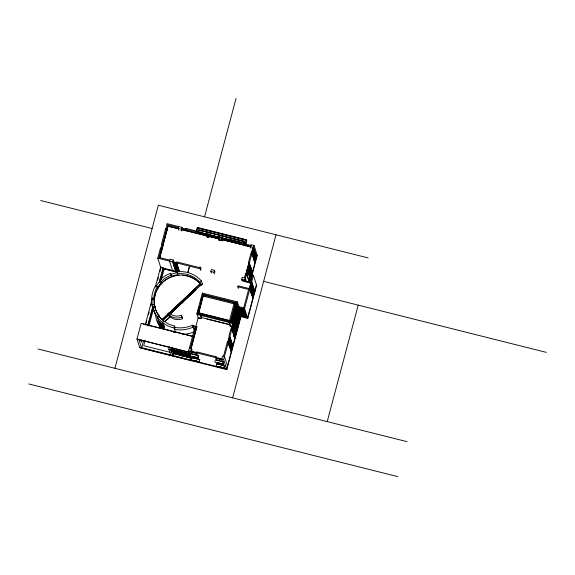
<?xml version="1.0" encoding="UTF-8"?>
<svg xmlns="http://www.w3.org/2000/svg" width="575" height="575" viewBox="0 0 575 575"><rect width="100%" height="100%" fill="white"/><g stroke="black" fill="none" stroke-linecap="round" stroke-linejoin="round"><path stroke-width="0.86" d="M154.287 299.805L153.827 297.297A26.385 25.976 -17.7 0 1 156.608 287.917L157.377 286.537L155.638 285.531L154.804 287.018A28.412 27.974 -17.7 0 0 151.814 297.11L152.267 299.69M224.796 368.144L224.688 368.532L221.706 359.167L222.532 356.054L224.487 356.55L227.477 365.916M114.921 368.302L158.326 205.225L368.137 257.916M160.885 267.972L157.758 258.168L160.439 248.091L161.417 248.335L161.963 250.039M160.698 248.903L161.733 245.022L162.711 245.266L161.683 249.147M165.923 229.274L166.958 225.393L167.922 225.637L166.887 229.518M202.889 296.039L237.116 304.635L240.954 316.645L226.845 369.632L139.747 347.76L136.965 339.034L141.148 323.308L193.236 336.389M161.417 248.335L158.995 257.442L169.783 260.152M162.452 244.454L166.642 228.706L165.665 228.462L161.474 244.21L162.452 244.454L162.998 246.158M159.613 257.801L168.065 226.047L181.348 229.296L181.894 230.999M159.678 258.01L168.065 226.047M145.216 324.976L152.116 299.072L154.093 299.194A26.385 25.976 -17.7 0 0 154.438 305.426M155.329 286.982L160.619 267.123L163.077 267.742L163.35 268.59L159.67 282.404M146.179 323.229L146.869 320.642M148.479 314.597L149.169 312.009M150.772 305.965L151.462 303.37M157.665 280.09L158.362 277.473M159.965 271.436L160.655 268.834M143.556 340.616L141.572 348.062L138.906 339.71L189.11 352.317M147.682 325.594L152.734 306.597M159.167 282.418L163.077 267.742M148.178 325.579L153.237 306.583M145.08 340.551L143.707 345.704L170.38 352.403M148.961 325.953L153.532 308.782M161.309 279.579L164.278 268.417M178.724 226.564L178.207 228.505L178.753 230.208M160.748 267.533L178.013 271.867L175.641 271.278L172.665 261.912L173.183 259.965L170.042 259.181L169.524 261.122L172.514 270.487M181.348 229.296L181.865 227.355L166.958 223.61L166.7 224.581L178.466 227.535M174.505 266.822L173.858 264.09L174.505 266.822L177.84 267.655L177.941 267.267M179.45 271.853L176.59 262.897L176.848 261.927L199.503 267.612L199.662 267.03L200.639 267.274L201.185 268.978M186.07 231.013L185.531 229.31L185.79 228.34L200.301 231.984L200.847 233.687M178.494 268.999L179.141 271.731L175.526 270.868L175.627 270.48L177.984 271.069M196.255 231.596L197.362 227.434L246.56 239.789L245.23 244.785M196.607 231.172L197.491 227.844L246.689 240.199L245.647 244.562M196.672 231.373L197.491 227.844M198.159 232.293L198.806 229.871L244.08 241.241L243.498 243.872M198.44 231.689L198.871 230.072L244.145 241.443L243.778 243.261M187.773 272.579L189.261 267.016M187.838 272.787L189.326 267.217M175.461 332.379L174.06 327.973L174.577 326.025A26.385 25.976 -17.7 0 1 164.177 321.26L163.695 320.872L162.524 322.518L164.809 329.698M170.818 355.566L168.784 349.197L169.452 346.703M200.589 234.658L200.042 232.954L200.301 231.984M204.528 216.825L236.052 98.39M170.761 349.744L171.415 347.199M170.976 349.348L190.009 354.078L170.962 349.298L170.818 349.931L189.872 354.71L170.804 349.88M171.257 350.225L171.12 350.865L190.174 355.645M171.314 350.412L171.178 351.052L190.232 355.832M171.724 349.708L172.385 347.214M172.586 355.443L173.621 351.562M191.518 358.088L173.334 353.524L173.686 351.763M173.751 351.972L172.716 355.853L191.77 360.64M173.887 351.893L172.78 356.054L170.746 349.693M206.475 236.138L205.929 234.435L206.188 233.464L208.445 234.025L208.991 235.728M208.473 237.669L207.927 235.966L208.445 234.025M208.969 237.439L208.703 234.844L219.298 237.504M208.38 237.396L208.639 236.426L218.421 238.877M200.768 270.537L200.229 268.834L200.639 267.274M198.454 318.507L196.894 313.619L202.357 293.085L237.374 301.875L238.934 306.762M197.606 312.721L197.153 314.439L232.171 323.229L237.633 302.694M197.893 311.664L199.202 306.734M200.797 300.747L201.48 298.173M203.083 294.299L198.131 312.893L231.186 321.195L236.138 302.601L203.083 294.299L203.342 295.112L198.619 312.865M191.834 360.841L188.65 350.865L195.09 326.665L196.068 326.909L196.549 328.426M198.713 312.944L203.147 296.29M195.867 326.42L198.188 317.695L201.329 318.485L201.674 317.184M219.168 238.884L218.91 239.854L222.051 240.638L222.309 239.667L253.539 247.423L256.529 256.788M190.454 348.004L196.068 326.909M211.363 273.197L210.824 271.493L211.334 269.553L214.475 270.336L215.021 272.04M191.072 348.357L196.844 326.672L192.618 325.608M191.137 348.558L196.844 326.672M191.425 353.912L190.605 351.354L191.439 348.249L189.477 347.753M200.804 313.282L200.287 315.222L201.394 318.687L198.26 317.896M205.239 296.628L205.584 295.334M190.426 355.386L190.289 356.018L171.235 351.239L197.829 357.902L198.454 355.573L190.181 353.402L189.563 355.731M190.073 354.265L189.93 354.897L170.861 350.067M191.259 351.605L191.827 349.471M191.324 351.807L191.698 350.383M222.202 241.119L221.662 239.416L222.173 237.475L219.039 236.692L218.522 238.632L219.068 240.336M214.504 273.98L213.958 272.277L214.475 270.336M199.719 359.54L199.13 361.977L190.893 359.907L191.482 357.478L199.719 359.54L191.482 357.478M197.311 355.386L196.492 352.834L196.751 351.864L216.078 356.716L216.617 358.419M228.347 241.629L227.801 239.926L228.059 238.956L245.029 243.218L245.575 244.921M196.542 361.043L196.643 360.654M198.159 357.334L198.052 357.722L192.172 356.241L192.783 358.168M199.043 361.668L199.144 361.28M199.482 362.2L199.46 361.402M245.317 245.892L244.77 244.188L245.029 243.218M245.583 244.353L246.689 240.199M216.631 360.238L215.819 357.686L216.078 356.716M223.661 361.905L215.388 359.734L214.77 362.063L223.042 364.234L223.625 361.804L223.042 364.234M224.926 365.873L224.336 368.309L216.099 366.239L216.689 363.803L224.926 365.873L216.689 363.803M238.373 288.47L237.834 286.767L238.093 285.797L249.859 288.751L252.849 298.116M229.288 321.468L234.32 302.551M230.496 320.872L235.211 303.118M242.262 280.952L241.716 279.249L242.233 277.308L245.388 278.099L246.747 282.361M231.818 320.368L232.494 317.838M232.94 316.142L234.291 311.075M234.737 309.379L235.412 306.849M231.876 320.404L232.573 317.788M233.019 316.092L233.694 313.562M234.197 311.664L234.327 311.183M235.268 307.639L235.944 305.109M235.807 334.636L231.905 322.417L237.374 301.875M223.51 356.306L227.312 342.01L228.297 342.254L231.287 351.62M244.404 277.854L245.597 273.391L246.574 273.635L249.564 283.001L257.039 254.847M248.968 264.414L248.422 262.71L251.009 253L251.987 253.244L254.977 262.617M227.578 342.822L229.123 337L230.108 337.245L228.555 343.067M231.272 328.943L232.099 325.831L233.076 326.082L232.041 329.964M245.856 274.203L246.891 270.322L247.854 270.566L250.585 279.119M251.491 252.986L252.813 247.99L253.798 248.235L252.245 254.064M228.174 341.457L229.073 338.078M231.545 328.778L231.998 327.089M246.143 273.937L248.874 263.681M251.836 252.562L252.741 249.14M226.845 369.632L223.661 359.655L228.297 342.254M245.396 281.743L244.857 280.039L246.574 273.635M252.389 272.32L249.406 262.955L251.987 253.244M253.539 247.423L254.057 245.482L250.916 244.691L250.398 246.632L250.944 248.335M221.749 367.375L221.857 366.979M229.878 336.526L231.818 329.245L230.834 329.001L228.893 336.282L229.878 336.526L232.839 345.798M247.854 270.566L246.819 274.447L249.55 283.001M248.112 269.596L249.665 263.767L248.68 263.522L247.135 269.344L248.112 269.596L250.844 278.149M223.366 363.666L223.265 364.054L217.379 362.573L217.99 364.5M248.048 271.177L248.307 270.207L246.61 269.776M229.346 342.103L228.685 344.598L229.073 344.698M248.903 268.626L248.242 271.127L248.63 271.22M252.82 253.927L253.482 251.433M232.487 330.431L232.925 328.778M247.918 272.435L247.042 275.734L247.66 276.546M248.63 270.157L249.629 266.412M252.669 254.603L253.561 251.634M232.623 330.46L233.342 328.002M247.178 275.77L248.12 272.485L247.466 276.496M248.493 270.926L249.687 266.433M252.626 255.393L254.021 250.147L254.768 252.49L254.107 254.969M229.173 344.217L230.165 340.479M248.731 270.746L249.722 267.001M254.057 250.722L252.662 255.961L253.072 256.112L254.452 250.822L254.057 250.722L254.466 250.873M230.625 338.869L229.087 345.043L229.626 346.725L230.338 344.267L229.748 342.571M233.594 327.707L232.494 331.969L232.882 332.062L232.659 331.351M248.371 272.191L247.343 276.079L246.948 275.978M249.413 273.664L250.966 267.842L250.571 267.742L249.176 273.247L248.644 271.572L250.182 265.398M252.677 256.012L254.315 249.866M229.145 345.058L230.525 339.768M232.631 331.998L233.507 328.699M247.408 276.482L248.285 273.183M248.702 271.587L250.082 266.29M252.835 256.055L254.215 250.757M232.688 332.012L233.565 328.713M229.368 345.065L228.972 344.971L229.382 345.115L230.762 339.825M233.86 328.526L232.825 332.408L232.429 332.307M247.602 276.891L248.637 273.01L248.242 272.909M250.319 266.354L248.939 271.644L248.529 271.493M239.912 309.652L244.454 310.787L244.368 311.233L239.049 309.846L239.157 309.458M239.071 309.896L239.171 309.508M229.626 346.725L231.013 341.219L231.409 341.313L229.856 347.142M230.417 343.972L231.078 341.5L230.482 339.803M249.241 273.262L249.895 270.789L249.298 269.093M253.374 257.737L254.028 255.257L253.51 253.273L254.265 255.314L253.338 253.539L253.733 253.64M224.358 367.612L224.25 368L218.953 366.67M236.117 324.171L236.778 321.677M236.181 324.379L236.842 321.878M240.465 311.384L245.007 312.52L244.9 312.908L239.603 311.578L239.71 311.19M224.667 367.734L224.559 368.122L218.68 366.649L218.809 367.051M249.349 275.245L249.607 274.275M230.201 347.839L231.092 344.511M253.898 258.836L254.56 256.335M230.273 347.681L231.071 344.684M233.788 334.499L234.442 332.027L234.837 332.127L234.183 336.138L233.795 336.037M254.567 256.428L253.769 259.426L254.905 261.862L254.517 261.769M230.237 348.472L231.632 343.225M233.702 335.362L234.643 332.077M249.787 274.994L251.189 269.754M253.862 259.447L255.322 254.222M230.287 349.09L231.926 342.944M248.608 280.255L249.543 276.963L248.896 280.981L249.485 276.949M230.388 349.118L231.826 343.836L232.379 345.568L231.66 348.033L231.121 346.351M234.808 332.774L233.932 336.073L234.866 332.788L234.578 332.062M249.945 275.641L251.383 270.365M254.078 260.108L255.516 254.833L255.264 254.208M232.077 343.951L231.667 343.8L232.063 343.9L230.683 349.19L230.273 349.039M240.264 312.922L240.903 315.653L241.011 315.265M251.613 270.423L250.24 275.72L249.845 275.619L251.483 269.474L251.088 269.373M255.753 254.89L254.373 260.188L253.978 260.087L255.616 253.942L255.221 253.841M235.153 332.594L234.126 336.483L233.73 336.382L234.895 331.782L234.507 331.682M237.338 324.954L238 322.453M238.445 320.793L239.128 318.219L240.113 318.464L236.469 307.057M248.702 280.931L249.09 281.031L249.967 277.725L249.349 276.92L249.967 277.725M240.372 313.972L240.458 313.533M235.958 331.71L237.065 327.549M241.673 310.141L242.104 312.211L242.212 311.822M230.92 350.8L231.639 348.335L231.042 346.639M250.477 277.322L251.196 274.864L250.599 273.168M251.217 274.555L251.936 272.097L251.124 269.74M254.61 261.79L255.329 259.332L254.797 257.65M255.35 259.023L256.069 256.565M236.153 331.761L237.482 326.765M241.867 310.601L241.967 310.213M240.76 316.034L226.651 369.021L140.731 347.444M250.111 282.239L257.241 255.458L254.057 245.482M242.506 311.894L242.398 312.283L241.651 310.234M256.414 284.726L247.573 317.953L246.589 317.709L243.599 308.344L248.623 289.477L237.834 286.767M249.14 289.318L251.002 282.332L251.979 282.577L250.118 289.57M249.528 288.751L250.894 283.597M242.973 314.209L243.405 316.279L243.513 315.891M247.573 317.953L244.583 308.588L249.859 288.751M251.721 281.764L253.424 275.353L252.447 275.109L250.743 281.52L251.721 281.764L254.905 291.741M244.26 310.177L244.9 312.908M243.167 314.676L243.268 314.288M244.533 310.205L244.432 310.593L238.546 309.113M251.074 287.989L251.692 285.66M251.922 285.322L250.355 290.799L251.498 293.236L251.103 293.142M243.8 315.963L243.699 316.358L242.945 314.309M250.513 290.835L251.979 285.337M252.619 285.222L250.959 291.561L250.556 291.41L252.015 285.904M250.571 291.46L252.504 284.208M250.664 291.482L252.382 285.157L252.878 286.875L252.145 289.857L251.548 288.168M245.554 314.252L246.201 316.983L246.301 316.595M251.261 293.178L252.051 290.21L251.455 288.513M245.755 314.863L245.662 315.301L240.35 313.921M245.834 314.273L245.733 314.662L239.847 313.188M253.41 288.183L251.656 294.874L252.799 297.311L252.403 297.21M251.757 294.896L253.489 288.621M253.798 288.276L251.943 295.27L251.548 295.169M251.965 295.557L253.683 289.232M252.26 295.629L253.92 289.29L253.525 289.189M246.589 317.709L246.747 317.127M252.332 297.613L254.078 290.921L254.473 291.022L253.726 288.679M252.504 297.239L253.352 294.285L252.756 292.589M253.388 293.918L254.236 290.964L253.697 289.283M252.72 297.713L254.581 290.72L254.186 290.627M240.954 316.645L247.818 318.37L256.608 285.337L253.424 275.353M232.623 397.864L276.029 234.787M327.204 421.619L358.211 305.131M160.166 281.944L159.649 280.32L160.044 279.903A28.412 27.974 -17.7 0 1 170.502 273.29L171.724 276.783M161.898 284.115L161.115 281.671L161.474 281.297A26.385 25.976 -17.7 0 1 171.206 275.159M160.684 322.309L160.389 322.589L164.026 326.305M161.783 326.219L161.496 326.499L163.825 328.878M161.985 326.384L161.69 326.658L163.508 328.519M201.358 280.887A28.412 27.974 -17.7 0 0 177.438 271.709L177.653 273.693A26.385 25.976 -17.7 0 1 199.877 282.275L201.358 280.887L202.414 284.208M162.035 319.851L200.352 283.719A26.371 26.055 -14.2 0 0 157.061 312.929M163.077 320.462L168.928 314.978M170.229 313.763L202.263 283.741M181.865 303.111L195.924 289.937M200.409 285.739L202.328 283.942M164.558 321.813L169.963 316.753L168.554 315.28A12.154 11.967 -17.7 0 0 182.455 318.773L181.434 315.237A11.371 11.191 -17.7 0 1 169.007 312.793L168.044 313.691L168.619 315.488L170.028 316.954L165.823 320.893M200.402 283.906L162.013 319.829L200.352 283.719M169.812 314.101L183.123 301.933M170.509 313.72L179.968 304.879M157.27 316.466L158.959 315.352L158.226 314.345A26.385 25.976 -17.7 0 1 154.323 305.418L154.129 304.419L152.138 304.8L152.339 305.842A28.412 27.974 -17.7 0 0 156.522 315.445L160.942 327.455A28.412 27.974 -17.7 0 0 162.071 328.807M159.289 316.365L157.593 317.486A28.412 27.974 -17.7 0 0 162.509 322.525L162.89 322.819A28.412 27.974 -17.7 0 0 174.06 327.973M160.475 322.237L159.347 322.978A28.463 28.017 -17.7 0 0 164.278 328.016M160.648 327.053L161.776 326.312M151.75 298.066L153.769 298.181M197.556 228.045L246.754 240.4M244.21 241.644L198.871 230.072M239.876 242.255L200.316 232.508M201.178 232.724L205.483 233.802M208.071 234.456L227.88 239.43M232.192 240.508L234.772 241.162M239.085 242.24L241.601 242.686M206.447 234.277L200.567 232.796L200.308 233.766L206.188 235.247M228.318 239.768L222.439 238.294L222.18 239.265L228.059 240.738M251.174 245.511L245.288 244.03L245.029 245L250.916 246.481M185.531 229.31L200.042 232.954M205.929 234.435L207.007 234.701L206.748 235.671L207.295 237.374M227.801 239.926L244.77 244.188M208.445 235.815L219.039 238.474M181.743 229.482L207.927 235.966M221.662 239.416L208.574 236.217L208.315 237.188L207.144 236.893M168.985 226.464L177.531 228.613M182.663 229.899L207.467 236.131M250.693 246.984L222.309 239.667M180.83 230.474L181.808 230.719M218.974 240.055L221.332 240.645M254.61 252.454L255.005 252.554L254.258 250.211M253.417 253.244L254.344 255.027L253.949 254.926M255.163 254.186L256.299 256.623L255.911 256.522M40.674 200.531L152.131 228.519M255.767 254.941L255.372 254.847M254.718 257.32L255.645 259.102L255.25 259.002M253.151 258.038L253.546 258.132L255.099 252.31L254.703 252.209L253.216 257.693L253.611 257.794L252.863 255.451M253.676 259.663L254.064 259.763M248.422 262.71L249.406 262.955M249.284 268.777L250.211 270.559L249.816 270.458M249.593 269.172L249.205 269.071L250.132 270.847L249.435 268.82L249.917 270.48L250.635 268.022L250.039 266.326M251.239 270.379L251.634 270.473M248.335 270.882L249.471 273.326L249.083 273.226M251.778 272.054L252.166 272.155L251.419 269.812M250.578 272.852L251.512 274.627L251.117 274.534M248.148 273.147L248.544 273.247L248.314 272.536M249.83 275.569L250.218 275.662M249.413 276.575L249.802 276.676L248.637 281.268L249.033 281.369L250.06 277.488L249.672 277.387M250.384 277.301L250.772 277.394L250.024 275.051M263.63 281.376L546.25 352.36M177.107 262.739L173.183 261.754L172.924 262.725L176.848 263.709M157.758 258.168L172.665 261.912M176.59 262.897L200.229 268.834M210.824 271.493L213.958 272.277M241.716 279.249L244.857 280.039M173.14 262.114L176.575 262.976M242.104 280.471L251.124 282.735M242.168 280.679L249.55 282.526M174.333 264.162L177.474 264.953M174.692 264.299L177.193 264.924L177.84 267.655M173.808 264.284L177.157 265.061L177.891 267.461L174.556 266.627L173.822 264.227M173.449 264.356L177.366 265.341M177.409 265.585L174.017 264.838L177.373 265.722M178.25 267.397L174.326 266.405L174.225 266.793L178.149 267.785M174.57 266.57L177.905 267.404M179.192 271.537L178.458 269.136L175.123 268.295L175.857 270.696L179.206 271.479M175.109 268.353L178.444 269.193M174.743 268.424L178.667 269.409L178.775 269.021L175.159 268.158L175.806 270.89L175.907 270.502L177.574 270.926M178.667 269.797L175.303 268.963L178.653 269.855M251.455 288.14L252.382 289.922L251.987 289.822M251.361 288.492L251.749 288.585M251.893 290.174L252.288 290.267L251.613 288.183M162.61 268.41L177.287 272.09M164.393 269.007L177.337 272.262M250.247 291.101L250.643 291.194M252.756 292.215L253.683 293.99L253.287 293.897M253.05 292.661L252.662 292.56L253.589 294.342L252.907 292.251M203.342 295.112L236.397 303.413L236.138 302.601M244.174 307.992L238.287 306.511L238.028 307.481L243.915 308.962L246.639 317.515M243.599 308.344L244.583 308.588M238.158 307.891L244.037 309.372M238.222 308.092L244.102 309.573M244.217 310.335L238.92 309.005L239.667 311.348M239.128 309.558L244.44 310.938M239.114 309.616L244.425 310.996M239.43 311.168L245.317 312.649M239.329 311.557L245.209 313.037M239.459 311.966L245.338 313.44M239.523 312.168L245.403 313.641M240.221 313.08L245.532 314.353M245.769 314.913L240.429 313.627L245.741 315.014M241.766 315.452L245.547 316.401M246.265 316.746L243.764 316.121L243.225 314.439M239.186 315.639L246.761 317.544M239.387 317.249L240.372 317.493L236.728 306.087M238.999 318.701L239.983 318.945L236.009 306.655M238.222 321.612L239.207 321.863L235.57 310.457M198.454 312.692L232.681 321.288L236.325 332.695L235.93 332.594M237.842 323.071L238.819 323.315L235.182 311.916M196.894 313.619L231.905 322.417M237.065 325.982L238.043 326.226L234.334 314.755M206.878 319.024L228.649 324.494M237.288 326.722L237.87 326.866M230.072 325.702L232.221 326.241M236.677 327.441L237.655 327.685L233.68 315.395M230.137 325.903L231.567 326.262M236.289 328.893L237.267 329.144L233.63 317.738M233.371 328.663L233.766 328.763L233.536 328.052M235.901 330.352L236.878 330.596L233.17 319.118M235.513 331.804L236.49 332.055L232.523 319.765M235.06 332.839L234.442 332.027M233.565 335.326L234.183 336.138M192.682 325.809L196.909 326.873M229.727 342.254L230.654 344.03L230.259 343.936M229.648 342.542L230.575 344.324L230.187 344.224M228.778 344.36L229.914 346.797L229.526 346.696M232.221 345.532L232.609 345.632L231.862 343.289M143.096 323.984L193.301 336.598M174.053 331.897L173.463 331.753M231.028 346.322L231.955 348.105L231.56 348.004M231.337 346.718L230.949 346.617L231.876 348.393L231.179 346.366M230.827 350.772L231.215 350.872L230.467 348.529M197.009 352.676L191.13 351.196L190.871 352.173L196.758 353.647M188.65 350.865L190.605 351.354M196.492 352.834L215.819 357.686M221.706 359.167L223.661 359.655M192.122 351.821L195.579 352.691M218.033 358.333L220.62 358.98M136.965 339.034L189.046 352.116M191.698 353.927L196.995 355.257M216.912 360.252L222.202 361.582M170.919 349.162L189.951 353.891L189.815 354.523L168.784 349.197M171.882 349.701L189.218 354.099M171.947 349.887L177.143 351.188M178.875 351.627L184.072 352.928M170.926 350.254L189.973 355.034M170.94 350.304L190.382 355.249M170.983 350.441L190.052 355.271M171.041 350.628L190.109 355.458M171.106 350.815L190.153 355.594M219.923 363.17L222.949 363.925M171.278 351.368L190.332 356.155M171.343 351.577L190.397 356.356M173.204 353.115L191.389 357.686M173.269 353.316L191.453 357.887M179.465 355.249L184.661 356.55M186.393 356.989L189.858 357.858M193.746 360.338L196.772 361.1M199.353 361.79L193.466 360.317L193.595 360.719M139.696 347.588L170.761 355.393M38.051 348.996L407.035 441.665M28.75 383.942L397.735 476.61M159.649 280.32L161.115 281.671M163.005 324.882L164.22 326.126M162.358 324.307L164.177 326.169M160.195 322.424L164.278 326.6M193.387 326.988A31.129 30.648 -17.7 0 1 174.505 329.396L175.023 327.448A29.878 29.411 -17.7 0 0 192.488 325.198L194.58 330.718M253.862 250.111L254.358 251.67M253.438 253.561L253.97 255.243M254.732 257.636L255.271 259.318M250.118 265.743L250.865 268.079L249.981 266.419M252.425 284.611L253.173 286.947L252.281 285.286M252.403 285.207L252.935 286.889M253.64 289.268L254.179 290.95M248.867 280.312L249.09 281.031M222.173 237.475L222.719 239.178M247.624 317.759L247.818 318.37M241.938 310.313L242.478 311.988L241.924 310.371M243.239 314.381L243.778 316.063M241.629 310.292L242.168 311.973M242.93 314.367L243.469 316.049L240.968 315.416L240.235 313.016M238.855 309.235L239.603 311.578M236.857 305.605L240.501 317.005M236.081 308.516L239.725 319.923M235.951 308.998L239.595 320.404L238.611 320.16L237.317 316.085M235.7 309.975L239.337 321.375M235.491 310.385L236.792 314.453M235.312 311.427L238.948 322.834M234.844 311.025L237.964 320.8M234.923 312.886L238.56 324.286M234.794 313.368L238.431 324.774M234.535 314.338L238.172 325.745M234.147 315.797L237.784 327.197M233.759 317.249L237.396 328.656M233.817 318.478L235.635 324.178M233.371 318.708L237.008 330.115M232.983 320.167L236.62 331.567M233.17 324.473L234.471 328.548M229.547 322.287L230.331 324.731L201.588 317.508L200.812 315.064M231.818 329.245L234.772 338.517M229.03 322.438L230.331 326.514M230.568 339.214L231.315 341.557L230.424 339.897M199.877 282.275L200.955 285.66M181.865 227.355L182.404 229.058M202.357 293.085L202.616 293.897M224.336 368.309L216.099 366.239M166.642 228.706L167.188 230.41M173.183 259.965L173.729 261.668M177.359 273.736L177.876 275.368M192.488 325.198L193.674 328.936M198.454 355.573L197.829 357.902M197.85 357.089L198.67 359.648M199.13 361.977L190.893 359.907M170.502 273.29L171.019 274.915M181.434 315.237L181.944 316.825M182.455 318.773L181.952 317.184A12.154 11.967 -17.7 0 1 168.044 313.691M191.439 348.249L191.978 349.952M174.577 326.025L175.095 327.657M157.377 286.537L157.895 288.168M158.959 315.352L159.483 316.976M154.129 304.419L155.185 307.726M152.138 304.8L155.523 315.387L155.394 314.705M177.517 273.434L177.682 274.757A25.889 25.487 -17.7 0 0 171.53 276.173L170.825 274.304A28.089 27.65 -17.7 0 1 177.431 272.773M142.154 340.271A5.398 0.503 -75.9 0 1 141.414 339.926M161.97 319.643A26.371 26.055 -14.2 0 1 158.456 315.337M158.082 314.748A26.371 26.055 -14.2 0 1 157.385 313.548M154.984 307.251A26.371 26.048 -14.1 0 1 154.373 303.126M154.445 298.964A26.371 26.048 -14.1 0 1 174.893 275.907M175.576 275.756A26.371 26.048 -14.1 0 1 179.062 275.296M182.577 275.296A26.371 26.048 -14.1 0 1 186.056 275.756M186.738 275.899A26.371 26.048 -14.1 0 1 198.936 282.404M154.74 312.944A28.427 27.988 -17.7 0 1 154.675 312.577M154.201 311.283A28.463 28.017 -17.7 0 1 154.021 310.169M161.266 328.476A28.412 27.974 -17.7 0 1 157.025 320.821M163.688 320.879A26.385 25.976 -17.7 0 1 159.289 316.394M152.454 305.821A28.412 27.974 -17.7 0 1 152.059 299.079M155.343 307.977A26.421 26.012 -17.7 0 1 155.192 306.942M163.494 325.572A28.463 28.017 -17.7 0 1 158.571 320.534M153.424 308.84A28.463 28.017 -17.7 0 1 153.36 308.473M153.245 307.726A28.463 28.017 -17.7 0 1 153.108 306.612M156.148 286.242A28.829 28.383 -17.7 0 1 159.972 281.333L161.438 282.692A26.529 26.119 -17.7 0 0 157.701 287.558M164.795 329.647A28.463 28.017 -17.7 0 1 159.864 324.609M161.438 328.404A28.441 28.003 -17.7 0 1 155.351 314.59M193.933 331.861A31.129 30.648 -17.7 0 1 182.663 334.363M182.124 228.167L181.865 229.138L185.79 230.122L186.048 229.152L182.124 228.167M174.053 264.701L173.966 265.14L177.301 265.973L177.388 265.535L174.053 264.701M175.353 268.769L175.267 269.215L178.602 270.049L178.688 269.61L175.353 268.769M216.337 357.528L216.078 358.498L221.964 359.979L222.223 359.008L216.337 357.528M230.072 339.89L229.073 343.634L230.129 339.904M232.314 345.287L230.762 351.117L231.157 351.21L232.702 345.388L232.314 345.287M251.872 271.817L250.319 277.639L250.714 277.739L252.26 271.918L251.872 271.817M256.004 256.285L254.452 262.107L254.847 262.207L256.4 256.385L256.004 256.285M240.731 315.244L240.623 315.632L246.51 317.105L246.618 316.717L240.731 315.244M252.892 286.551L251.031 293.537L251.419 293.638L253.28 286.652L252.892 286.551M255.027 257.708L254.639 257.614L255.566 259.39L255.027 257.708M250.894 273.24L250.506 273.139L251.433 274.922L250.894 273.24M174.096 332.034L173.506 331.89L174.11 332.084"/></g></svg>
